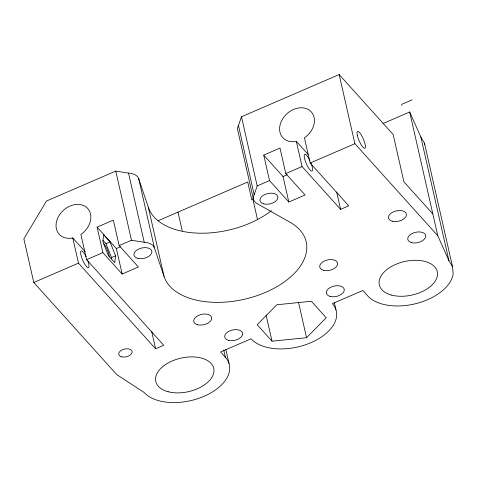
<?xml version="1.0" encoding="UTF-8"?>
<svg xmlns="http://www.w3.org/2000/svg" width="477" height="477" viewBox="0 0 477 477"><rect width="100%" height="100%" fill="white"/><g stroke="black" fill="none" stroke-linecap="round" stroke-linejoin="round"><path stroke-width="0.72" d="M111.344 258.957L111.505 257.586L105.96 243.646L103.026 240.384M115.571 255.827L114.754 262.696L108.392 255.63L102.847 241.696L103.664 234.821L110.026 241.893L115.571 255.827L111.505 257.586M401.61 105.453L401.968 104.242L412.134 99.854M253.52 199.69L237.802 130.525A16.009 9.254 -12.8 0 1 238.458 125.57L241.469 116.764L339.171 74.549L393.161 134.49L403.912 181.82L432.836 213.94M223.755 350.088L225.394 357.327A45.744 26.432 -12.8 0 1 204.031 396.304A45.744 26.432 -12.8 0 1 144.102 392.458L116.692 374.558L33.778 282.479L23.85 238.792L46.513 201.014L115.762 171.088L128.51 173.091A16.009 9.254 -12.8 0 1 138.712 178.738L154.423 247.903L164.022 276.338A73.19 42.292 -12.8 0 0 265.677 292.323A73.19 42.292 -12.8 0 0 289.658 222.043L257.014 203.572A16.009 9.254 -12.8 0 1 254.175 194.741L257.181 185.929L241.469 116.764M306.556 337.716L326.238 317.76L311.392 301.273L276.863 304.743L257.181 324.7L272.027 341.186L306.556 337.716L298.483 302.191M97.087 227.13L113.341 220.106L119.131 245.589L138.413 267.001L122.16 274.031L102.877 252.613L97.087 227.13L116.37 248.547L122.16 274.031M263.739 155.114L279.999 148.085L285.789 173.568L305.071 194.98L288.812 202.01L269.529 180.592L263.739 155.114L283.022 176.526L288.812 202.01M158.185 220.696L247.718 182.005L251.767 199.839L252.792 198.802L257.574 219.843M383.013 123.531L409.677 112.006L420.833 136.935L424.441 143.076L452.56 266.852L453.15 273.768A45.744 26.432 -12.8 0 1 416.415 303.509A45.744 26.432 -12.8 0 1 367.66 295.841L362.842 290.487L332.356 303.664A45.744 26.432 -12.8 0 1 310.992 342.641A45.744 26.432 -12.8 0 1 251.063 338.795L220.577 351.972L225.394 357.327M105.96 243.646L110.026 241.893M33.778 282.479L78.484 263.155L155.615 348.806L163.748 345.294L86.617 259.643L80.881 234.41L81.227 234.213A19.211 14.918 -42 0 0 85.443 206.541A19.211 14.918 -42 0 0 57.478 218.627A19.211 14.918 -42 0 0 72.391 238.035L72.754 237.922L85.192 251.737M86.617 259.643L102.877 252.613M119.131 245.589L131.479 240.253L144.227 242.256A16.009 9.254 -12.8 0 1 154.423 247.903M257.181 185.929L269.529 180.592M285.789 173.568L302.042 166.545L340.608 209.367L348.741 205.855L310.175 163.027L304.439 137.793L304.785 137.603A19.211 14.918 -42 0 0 309.001 109.925A19.211 14.918 -42 0 0 281.036 122.017A19.211 14.918 -42 0 0 295.949 141.419L296.312 141.305L308.178 154.482M310.175 163.027L354.888 143.708L437.803 235.781L448.952 260.71L452.56 266.852M116.37 248.547L120.431 246.788M283.022 176.526L287.082 174.767M138.712 178.738L148.305 207.173L164.022 276.338M420.833 136.935L448.952 260.71M409.677 112.006L437.803 235.781M339.171 74.549L354.888 143.708M336.679 192.064L340.608 209.367M334.317 302.567L335.963 309.806M296.312 141.305L302.042 166.545M238.458 125.57L254.175 194.741M266.106 315.13L272.027 341.186M225.877 349.713L229.002 363.462M177.993 212.134L182.238 230.814M128.51 173.091L144.227 242.256M115.762 171.088L131.479 240.253M151.686 331.503L155.615 348.806M72.754 237.922L78.484 263.155M424.441 143.076L424.56 144.459M271.33 210.721A73.19 42.292 -12.8 0 1 198.599 233.164A73.19 42.292 -12.8 0 1 148.305 207.173M87.75 260.472A9.146 2.296 66.6 0 1 86.558 266.673A9.146 2.296 66.6 0 1 80.631 252.786A9.146 2.296 66.6 0 1 86.122 256.65M311.105 163.307A9.146 2.296 66.6 0 1 310.199 170.146A9.146 2.296 66.6 0 1 304.183 156.057A9.146 2.296 66.6 0 1 309.937 160.564M103.491 243.234A9.146 2.296 66.6 0 1 109.299 256.537M330.173 296.426A9.146 5.289 -12.8 0 0 344.257 290.338A9.146 5.289 -12.8 0 0 331.432 286.957A9.146 5.289 -12.8 0 0 330.173 296.426M228.555 340.339A9.146 5.289 -12.8 0 0 242.638 334.258A9.146 5.289 -12.8 0 0 229.813 330.877A9.146 5.289 -12.8 0 0 228.555 340.339M357.362 135.569A9.146 2.296 66.6 0 0 364.577 148.299A9.146 2.296 66.6 0 0 361.715 135.689A9.146 2.296 66.6 0 0 357.362 135.569M392.327 221.227A9.146 5.289 -12.8 0 0 406.404 215.139A9.146 5.289 -12.8 0 0 393.579 211.758A9.146 5.289 -12.8 0 0 392.327 221.227M411.609 242.638A9.146 5.289 -12.8 0 0 425.687 236.55A9.146 5.289 -12.8 0 0 412.861 233.17A9.146 5.289 -12.8 0 0 411.609 242.638M197.561 324.736A9.146 5.289 -12.8 0 0 211.645 318.648A9.146 5.289 -12.8 0 0 198.82 315.267A9.146 5.289 -12.8 0 0 197.561 324.736M137.787 258.349A9.146 5.289 -12.8 0 0 151.865 252.267A9.146 5.289 -12.8 0 0 139.04 248.887A9.146 5.289 -12.8 0 0 137.787 258.349M323.567 270.28A9.146 5.289 -12.8 0 0 337.644 264.192A9.146 5.289 -12.8 0 0 324.825 260.812A9.146 5.289 -12.8 0 0 323.567 270.28M263.793 203.894A9.146 5.289 -12.8 0 0 277.87 197.812A9.146 5.289 -12.8 0 0 265.045 194.431A9.146 5.289 -12.8 0 0 263.793 203.894M391.695 295.126A29.735 17.184 -12.8 0 0 437.457 275.348A29.735 17.184 -12.8 0 0 395.773 264.359A29.735 17.184 -12.8 0 0 391.695 295.126M168.137 391.736A29.735 17.184 -12.8 0 0 213.899 371.959A29.735 17.184 -12.8 0 0 172.215 360.97A29.735 17.184 -12.8 0 0 168.137 391.736M121.611 356.814A6.863 3.965 -12.8 0 0 132.171 352.247A6.863 3.965 -12.8 0 0 122.553 349.713A6.863 3.965 -12.8 0 0 121.611 356.814"/></g></svg>
